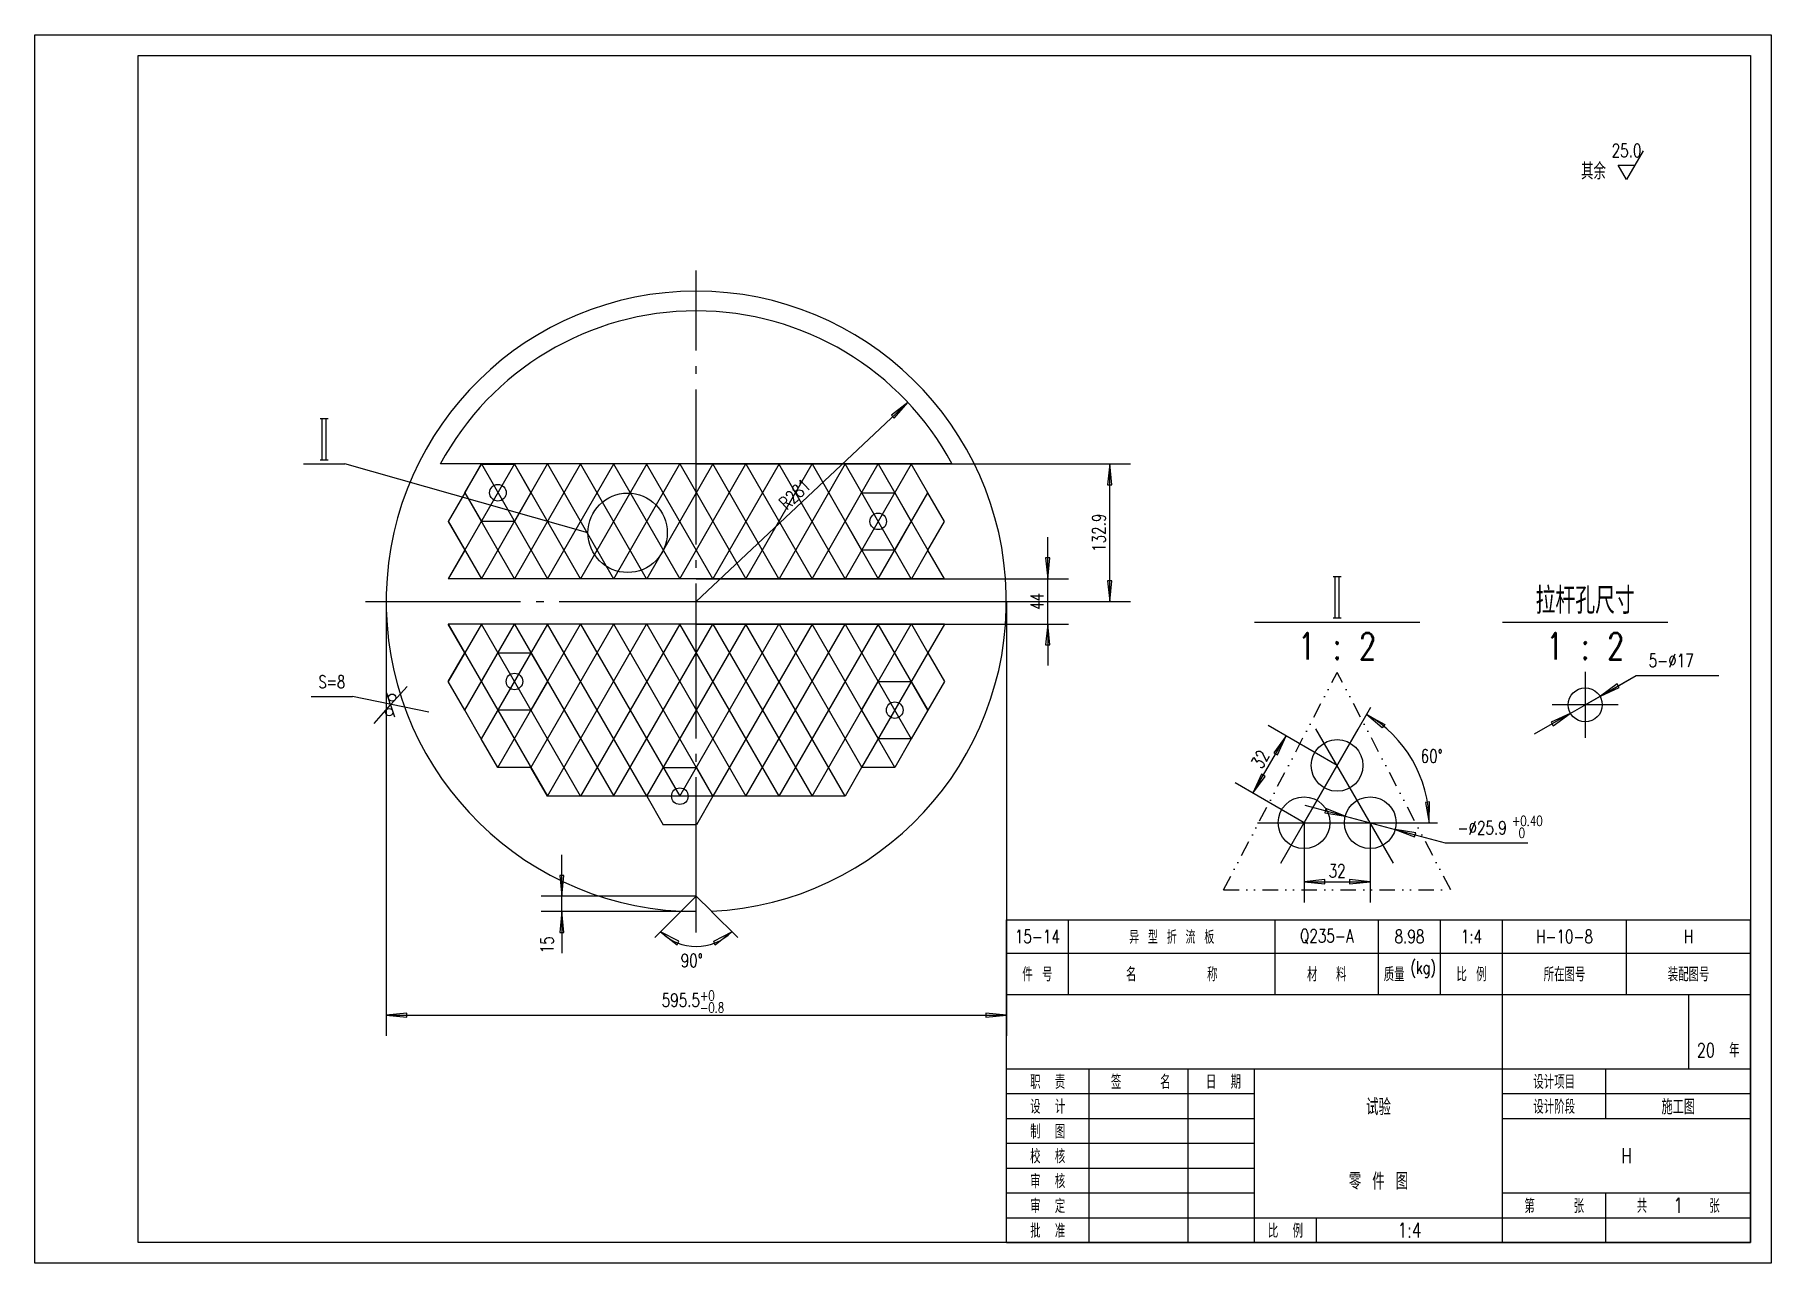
# Model space of a CAD drawing. Extents: x -100 to 1580, y -20 to 1168.
import ezdxf
from ezdxf.enums import TextEntityAlignment as Align

# ---------------------------------------------------------------- set-up
doc = ezdxf.new("R2010")
doc.units = 0
doc.header["$LTSCALE"] = 30
doc.header["$MEASUREMENT"] = 0
doc.linetypes.add('CENTER', pattern=[6.25, 5, -0.5, 0.25, -0.5])
doc.linetypes.add('DIVIDE', pattern=[1.25, 0.5, -0.25, 0, -0.25, 0, -0.25])
for name, color, linetype in [('1', 2, 'CONTINUOUS'), ('2', 1, 'CONTINUOUS'), ('4', 2, 'CENTER'), ('6', 6, 'DIVIDE')]:
    doc.layers.add(name, color=color, linetype=linetype)
doc.styles.add('HZ', font='txt', dxfattribs={"width": 0.75, "bigfont": 'hztxt'})
doc.styles.get("Standard").update_dxf_attribs({"font": 'simplex', "width": 0.75, "bigfont": 'hztxt'})

# ---------------------------------------------------------------- blocks, each defined once
blk = doc.blocks.new('BT3')
at = {"layer": '1'}
for p, q in [((-165, 0), (-165, 18)), ((-115, 0), (-115, 18)), ((-90, 0), (-90, 18)), ((-75, 0), (-75, 18)), ((-60, 0), (-60, 18)), ((-30, 0), (-30, 18)), ((-180, 10), (0, 10))]:
    blk.add_line(p, q, dxfattribs=at)
at = {"layer": '2'}
for p, q in [((-180, 18), (0, 18)), ((-180, 18), (0, 18)), ((-180, 0), (-180, 18)), ((0, 0), (0, 18)), ((-180, 0), (0, 0))]:
    blk.add_line(p, q, dxfattribs=at)
at = {"layer": '1', "style": 'HZ', "width": 0.75}
blk.add_text('(kg)', height=3, dxfattribs=at).set_placement((-79.2, 5), align=Align.CENTER)
for s, p in [('件 号', (-172.5, 5)), ('名       称', (-140, 5)), ('材  料', (-102.5, 5)), ('质量', (-86.2, 5)), ('比 例', (-67.5, 5)), ('所在图号', (-45, 5)), ('装配图号', (-15, 5))]:
    blk.add_text(s, height=3.36, dxfattribs=at).set_placement(p, align=Align.MIDDLE)

msp = doc.modelspace()

# ---------------------------------------------------------------- linework, layer by layer
at = {"layer": '1'}
for p, q in [((540, 620), (744.8, 812.4)), ((176, 796.9), (184, 796.9)), ((178, 756.9), (178, 796.9)), ((182, 756.9), (182, 796.9)), ((176, 756.9), (184, 756.9)), ((160, 752.9), (200, 752.9)), ((435.2, 686.4), (200, 752.9)), ((364.1, 752.9), (300.1, 642)), ((332.1, 642), (396.1, 752.9)), ((332.1, 752.9), (396.1, 642)), ((428, 642), (364, 752.9)), ((428.1, 752.9), (364.1, 642)), ((396, 752.9), (460, 642)), ((396.1, 642), (460.1, 752.9)), ((492, 642), (428, 752.9)), ((492.1, 752.9), (428.1, 642)), ((460, 752.9), (524, 642)), ((460.1, 642), (524.1, 752.9)), ((556, 642), (492, 752.9)), ((556.1, 752.9), (492.1, 642)), ((524, 752.9), (588, 642)), ((524.1, 642), (588.1, 752.9)), ((540, 752.9), (960, 752.9)), ((620, 642), (556, 752.9)), ((620.1, 752.9), (556.1, 642)), ((588, 752.9), (652, 642)), ((588.1, 642), (652.1, 752.9)), ((684, 642), (620, 752.9)), ((684.1, 752.9), (620.1, 642)), ((652, 752.9), (716, 642)), ((652.1, 642), (716.1, 752.9)), ((748, 642), (684, 752.9)), ((748, 752.8), (684.1, 642)), ((716, 752.9), (764, 669.7)), ((940, 620), (940, 752.9)), ((364.1, 642), (316, 725.2)), ((716.1, 642), (764, 725.1)), ((300, 697.5), (332.1, 642)), ((764, 669.7), (748.1, 642)), ((540, 642), (900, 642)), ((880, 598), (880, 642)), ((1156, 644), (1164, 644)), ((1158, 604), (1158, 644)), ((1162, 604), (1162, 644)), ((240, 620), (240, 200)), ((540, 620), (960, 620)), ((840, 620), (840, 200)), ((332.1, 598), (300, 542.5)), ((300.1, 598), (396.1, 431.7)), ((316, 514.8), (364.1, 598)), ((396.1, 598), (332, 487.1)), ((428.1, 431.7), (332.1, 598)), ((348, 459.4), (428, 598)), ((364.1, 598), (460.1, 431.7)), ((460, 598), (380, 459.4)), ((396, 431.7), (492, 598)), ((492.1, 431.7), (396.1, 598)), ((524, 598), (428, 431.7)), ((428.1, 598), (524.1, 431.7)), ((460, 431.7), (556, 598)), ((556.1, 431.7), (460.1, 598)), ((588, 598), (492, 431.7)), ((492.1, 598), (588.1, 431.7)), ((524, 431.7), (620, 598)), ((620.1, 431.7), (524.1, 598)), ((540, 598), (900, 598)), ((652, 598), (556, 431.7)), ((556.1, 598), (652.1, 431.7)), ((588, 431.7), (684, 598)), ((684, 431.8), (588.1, 598)), ((716, 598), (620, 431.7)), ((620.1, 598), (700.1, 459.4)), ((652, 431.7), (748, 598)), ((732, 459.5), (652.1, 598)), ((684.1, 598), (748, 487.2)), ((764, 514.9), (716.1, 598)), ((748.1, 598), (764, 570.3)), ((1156, 604), (1164, 604)), ((764, 570.3), (700, 459.4)), ((1400, 520), (1449.4, 548.5)), ((1449.4, 548.5), (1529.4, 548.5)), ((167.4, 528.2), (207.4, 528.2)), ((281.3, 512.9), (207.4, 528.2)), ((1385.3, 511.5), (1414.7, 528.5)), ((1128, 406), (1192.5, 517.7)), ((1078.6, 434.5), (1110.6, 489.9)), ((1160, 461.4), (1093.3, 499.9)), ((1128, 406), (1061.3, 444.5)), ((1128, 406), (1257, 406)), ((1128, 406), (1128, 329)), ((1167.9, 412.5), (1216.1, 399.5)), ((1192, 406), (1192, 329)), ((1192, 406), (1264.4, 386.6)), ((1264.4, 386.6), (1344.4, 386.6)), ((1128, 349), (1192, 349)), ((540, 335), (390, 335)), ((540, 320), (390, 320)), ((410, 320), (410, 335)), ((499.9, 294.9), (525.3, 320.4)), ((580.1, 294.9), (554.6, 320.3)), ((1320, 0), (1320, 240)), ((1500, 240), (1500, 168)), ((240, 220), (840, 220)), ((240, 220), (840, 220)), ((840, 168), (1560, 168)), ((920, 0), (920, 168)), ((1015.9, 0), (1015.9, 168)), ((1080, 0), (1080, 168)), ((1420, 120), (1420, 168)), ((840, 144), (1080, 144)), ((1320, 144), (1560, 144)), ((840, 120), (1080, 120)), ((1320, 120), (1560, 120)), ((840, 96), (1080, 96)), ((840, 72), (1080, 72)), ((840, 48), (1080, 48)), ((1320, 48), (1560, 48)), ((1420, 0), (1420, 48)), ((840, 24), (1560, 24)), ((1140, 0), (1140, 24))]:
    msp.add_line(p, q, dxfattribs=at)
for points in [[(-100, -20), (-100, 1168), (1580, 1168), (1580, -20)], [(1188.5, 510.8), (1206.2, 500.9), (1203.7, 497.8)], [(1249, 406), (1249.3, 426.3), (1245.4, 425.6)], [(505.5, 300.6), (521.5, 287.8), (523, 291.5)], [(574.4, 300.5), (558.4, 287.7), (556.9, 291.5)]]:
    msp.add_lwpolyline(points, close=True, dxfattribs=at)
for points in [[(1456, 1055.7), (1440, 1028), (1432, 1041.9), (1448, 1041.9)], [(744.8, 812.4), (728.8, 800.2), (731.6, 797.3), (744.8, 812.4)], [(940, 752.9), (938, 732.9), (942, 732.9), (940, 752.9)], [(880, 642), (882, 662), (878, 662), (880, 642), (880, 682)], [(940, 620), (942, 640), (938, 640), (940, 620)], [(880, 598), (878, 578), (882, 578), (880, 598), (880, 558)], [(260.3, 537.8), (244.3, 519.9), (240.6, 531.3)], [(1414.7, 528.5), (1433, 536.8), (1431, 540.2), (1414.7, 528.5), (1449.4, 548.5)], [(228.4, 502), (244.3, 519.9), (248.1, 508.5)], [(1385.3, 511.5), (1367, 503.2), (1369, 499.8), (1385.3, 511.5), (1350.6, 491.5)], [(1110.6, 489.9), (1098.9, 473.6), (1102.4, 471.6), (1110.6, 489.9)], [(1078.6, 434.5), (1090.4, 450.8), (1086.9, 452.8), (1078.6, 434.5)], [(1167.9, 412.5), (1149.1, 419.6), (1148, 415.7), (1167.9, 412.5), (1129.2, 422.8)], [(1216.1, 399.5), (1234.9, 392.4), (1236, 396.3), (1216.1, 399.5), (1254.8, 389.2)], [(410, 335), (412, 355), (408, 355), (410, 335), (410, 375)], [(1128, 349), (1148, 347), (1148, 351), (1128, 349)], [(1192, 349), (1172, 351), (1172, 347), (1192, 349)], [(410, 320), (408, 300), (412, 300), (410, 320), (410, 280)], [(240, 220), (260, 218), (260, 222), (240, 220)], [(840, 220), (820, 222), (820, 218), (840, 220)]]:
    msp.add_lwpolyline(points, dxfattribs=at)
for centre, radius in [((473.6, 686.4), 38.4), ((245.8, 527), 3.46), ((242.9, 512.9), 3.46)]:
    msp.add_circle(centre, radius, dxfattribs=at)
for centre, radius, start, end in [((1128, 406), 121, 0, 60), ((540, 335), 48.7, 225, 315)]:
    msp.add_arc(centre, radius, start, end, dxfattribs=at)
for points in [[(744.8, 812.4), (728.8, 800.2), (731.6, 797.3), (744.8, 812.4)], [(940, 752.9), (938, 732.9), (942, 732.9), (940, 752.9)], [(880, 642), (882, 662), (878, 662), (880, 642)], [(940, 620), (942, 640), (938, 640), (940, 620)], [(880, 598), (878, 578), (882, 578), (880, 598)], [(1414.7, 528.5), (1433, 536.8), (1431, 540.2), (1414.7, 528.5)], [(1188.5, 510.8), (1206.2, 500.9), (1203.7, 497.8), (1188.5, 510.8)], [(1385.3, 511.5), (1367, 503.2), (1369, 499.8), (1385.3, 511.5)], [(1110.6, 489.9), (1098.9, 473.6), (1102.4, 471.6), (1110.6, 489.9)], [(1078.6, 434.5), (1090.4, 450.8), (1086.9, 452.8), (1078.6, 434.5)], [(1249, 406), (1249.3, 426.3), (1245.4, 425.6), (1249, 406)], [(1167.9, 412.5), (1149.1, 419.6), (1148, 415.7), (1167.9, 412.5)], [(1216.1, 399.5), (1234.9, 392.4), (1236, 396.3), (1216.1, 399.5)], [(410, 335), (412, 355), (408, 355), (410, 335)], [(1128, 349), (1148, 347), (1148, 351), (1128, 349)], [(1192, 349), (1172, 351), (1172, 347), (1192, 349)], [(410, 320), (408, 300), (412, 300), (410, 320)], [(505.5, 300.6), (521.5, 287.8), (523, 291.5), (505.5, 300.6)], [(574.4, 300.5), (558.4, 287.7), (556.9, 291.5), (574.4, 300.5)], [(240, 220), (260, 218), (260, 222), (240, 220)], [(840, 220), (820, 222), (820, 218), (840, 220)]]:
    msp.add_solid(points, dxfattribs=at)
at = {"layer": '2'}
for p, q in [((787.6, 752.9), (292.4, 752.9)), ((332, 752.9), (316, 725.1)), ((316.1, 725.1), (332.1, 752.8)), ((348, 752.9), (332, 752.9)), ((332.1, 752.8), (364.1, 752.8)), ((380, 752.9), (348, 752.9)), ((364.1, 752.8), (380.1, 725.1)), ((396, 752.9), (380, 752.9)), ((428, 752.9), (396, 752.9)), ((460, 752.9), (428, 752.9)), ((492, 752.9), (460, 752.9)), ((524, 752.9), (492, 752.9)), ((556, 752.9), (524, 752.9)), ((588, 752.9), (556, 752.9)), ((620, 752.9), (588, 752.9)), ((652, 752.9), (620, 752.9)), ((684, 752.9), (652, 752.9)), ((700, 752.9), (684, 752.9)), ((732, 752.9), (700, 752.9)), ((748, 752.9), (732, 752.9)), ((764, 725.1), (748, 752.9)), ((316, 725.1), (300, 697.4)), ((316.1, 725.1), (332.1, 697.4)), ((380.1, 725.1), (364.1, 697.4)), ((684, 697.4), (700, 725.1)), ((700, 725.1), (732, 725.1)), ((732, 725.1), (748, 697.4)), ((780, 697.4), (764, 725.1)), ((300, 697.4), (316, 669.7)), ((364.1, 697.4), (332.1, 697.4)), ((684, 697.4), (700, 669.7)), ((748, 697.4), (732, 669.7)), ((764, 669.7), (780, 697.4)), ((316, 669.7), (300, 642)), ((732, 669.7), (700, 669.7)), ((780, 642), (764, 669.7)), ((780, 642), (300, 642)), ((316, 570.3), (300, 598)), ((780, 598), (300, 598)), ((780, 598), (764, 570.3)), ((1080, 600), (1240, 600)), ((1320, 600), (1480, 600)), ((300, 542.6), (316, 570.3)), ((332.1, 542.6), (348.1, 570.3)), ((348.1, 570.3), (380.1, 570.3)), ((380.1, 570.3), (396.1, 542.6)), ((764, 570.3), (780, 542.6)), ((316, 514.9), (300, 542.6)), ((332.1, 542.6), (348.1, 514.9)), ((396.1, 542.6), (380.1, 514.9)), ((700, 514.9), (716, 542.6)), ((716, 542.6), (748, 542.6)), ((748, 542.6), (764, 514.9)), ((780, 542.6), (764, 514.9)), ((332, 487.1), (316, 514.9)), ((380.1, 514.9), (348.1, 514.9)), ((700, 514.9), (716, 487.2)), ((764, 514.9), (748, 487.1)), ((764, 514.9), (748, 487.2)), ((348, 459.4), (332, 487.1)), ((748, 487.2), (716, 487.2)), ((748, 487.1), (732, 459.4)), ((380, 459.4), (348, 459.4)), ((396, 431.7), (380, 459.4)), ((492.1, 431.7), (508.1, 459.5)), ((508.1, 459.5), (540.1, 459.5)), ((540.1, 459.5), (556.1, 431.7)), ((700, 459.4), (684, 431.7)), ((732, 459.4), (700, 459.4)), ((428, 431.7), (396, 431.7)), ((460, 431.7), (428, 431.7)), ((492, 431.7), (460, 431.7)), ((524, 431.7), (492, 431.7)), ((492.1, 431.7), (508.1, 404)), ((556, 431.7), (524, 431.7)), ((556.1, 431.7), (540.1, 404)), ((588, 431.7), (556, 431.7)), ((620, 431.7), (588, 431.7)), ((652, 431.7), (620, 431.7)), ((684, 431.7), (652, 431.7)), ((540.1, 404), (508.1, 404)), ((540, 335), (525.4, 320.4)), ((540, 335), (554.6, 320.4)), ((840, 240), (1560, 240)), ((840, 0), (840, 240)), ((1560, 0), (1560, 240)), ((840, 0), (1560, 0))]:
    msp.add_line(p, q, dxfattribs=at)
msp.add_lwpolyline([(0, 0), (0, 1148), (1560, 1148), (1560, 0)], close=True, dxfattribs=at)
for centre, radius in [((348.1, 725.1), 8), ((716, 697.4), 8), ((364.1, 542.6), 8), ((732, 514.9), 8), ((1400, 520), 16.5), ((1160, 461.4), 25), ((524.1, 431.7), 8), ((1128, 406), 25), ((1192, 406), 25)]:
    msp.add_circle(centre, radius, dxfattribs=at)
for radius, start, end in [(300, 272.7976, 267.2024), (281, 28.2149, 151.7851)]:
    msp.add_arc((540, 620), radius, start, end, dxfattribs=at)
at = {"layer": '4'}
for p, q in [((540, 300), (540, 940)), ((220, 620), (860, 620)), ((1400, 552), (1400, 488)), ((1432, 520), (1368, 520)), ((1105.5, 367), (1182.5, 500.4)), ((1214.5, 367), (1137.5, 500.4)), ((1083, 406), (1237, 406))]:
    msp.add_line(p, q, dxfattribs=at)
at = {"layer": '6'}
for p, q in [((1050.1, 341), (1160, 551.4)), ((1269.9, 341), (1160, 551.4)), ((1050.1, 341), (1269.9, 341))]:
    msp.add_line(p, q, dxfattribs=at)

# ---------------------------------------------------------------- block references
at = {"layer": '1', "xscale": 4, "yscale": 4, "zscale": 4}
msp.add_blockref('BT3', (1560, 240), dxfattribs=at)

# ---------------------------------------------------------------- texts
at = {"layer": '1', "style": 'HZ', "width": 0.75}
for s, height, p in [('25.0', 12.8, (1440, 1049.6)), ('拉杆孔尺寸', 25.6, (1400, 608)), ('1 : 2', 25.6, (1160, 564)), ('1 : 2', 25.6, (1400, 564)), ('S=8', 12.16, (187.4, 536.2)), ('32', 12.8, (1160, 353)), ('90%%d ', 12.8, (539.9, 266.3))]:
    msp.add_text(s, height=height, dxfattribs=at).set_placement(p, align=Align.CENTER)
for s, height, p in [('其余', 16, (1420, 1028)), ('595.5', 12.8, (543.6, 228))]:
    msp.add_text(s, height=height, dxfattribs=at).set_placement(p, align=Align.RIGHT)
for s, rotation, p in [('R281', 43.21, (639.7, 719.1)), ('132.9', 90, (936, 686.4)), ('44', 90, (876, 620)), ('32', 60, (1091.2, 464.2)), ('15', 90, (402, 288))]:
    msp.add_text(s, height=12.8, rotation=rotation, dxfattribs=at).set_placement(p, align=Align.CENTER)
for s, height, p in [('5-%%c17', 12.8, (1461.4, 556.5)), ('60%%d ', 12.8, (1240.8, 464.1)), ('-%%c25.9', 12.8, (1276.4, 394.6)), ('+0.40', 9.6, (1329.2, 403)), (' 0', 9.6, (1329.2, 391.4)), ('+0', 9.6, (543.6, 234)), ('-0.8', 9.6, (543.6, 222.4))]:
    msp.add_text(s, height=height, dxfattribs=at).set_placement(p)
for s, height, p in [('15-14', 12.8, (870, 296)), ('异 型 折 流 板', 12.8, (1000, 296)), ('Q235-A', 12.8, (1150, 296)), ('8.98', 12.8, (1230, 296)), ('1:4', 12.8, (1290, 296)), ('H-10-8', 12.8, (1380, 296)), ('H', 12.8, (1500, 296)), ('试验', 16, (1200, 132)), ('施工图', 14.4, (1490, 132)), ('H', 14.4, (1440, 84)), ('零 件 图', 16, (1200, 60)), ('1', 14.4, (1490, 36)), ('1:4', 14.4, (1230, 12))]:
    msp.add_text(s, height=height, dxfattribs=at).set_placement(p, align=Align.MIDDLE)
at = {"layer": '1', "width": 0.75}
for s, p in [('20  年', (1528.7, 186.7)), ('职  责', (880, 156)), ('签     名', (970, 156)), ('日  期', (1050, 156)), ('设计项目', (1370, 156)), ('设  计', (880, 132)), ('设计阶段', (1370, 132)), ('制  图', (880, 108)), ('校  核', (880, 84)), ('审  核', (880, 60)), ('审  定', (880, 36)), ('第     张', (1370, 36)), ('共        张', (1490, 36)), ('批  准', (880, 12)), ('比  例', (1110, 12))]:
    msp.add_text(s, height=13.44, dxfattribs=at).set_placement(p, align=Align.MIDDLE)

doc.saveas('drawing.dxf')
